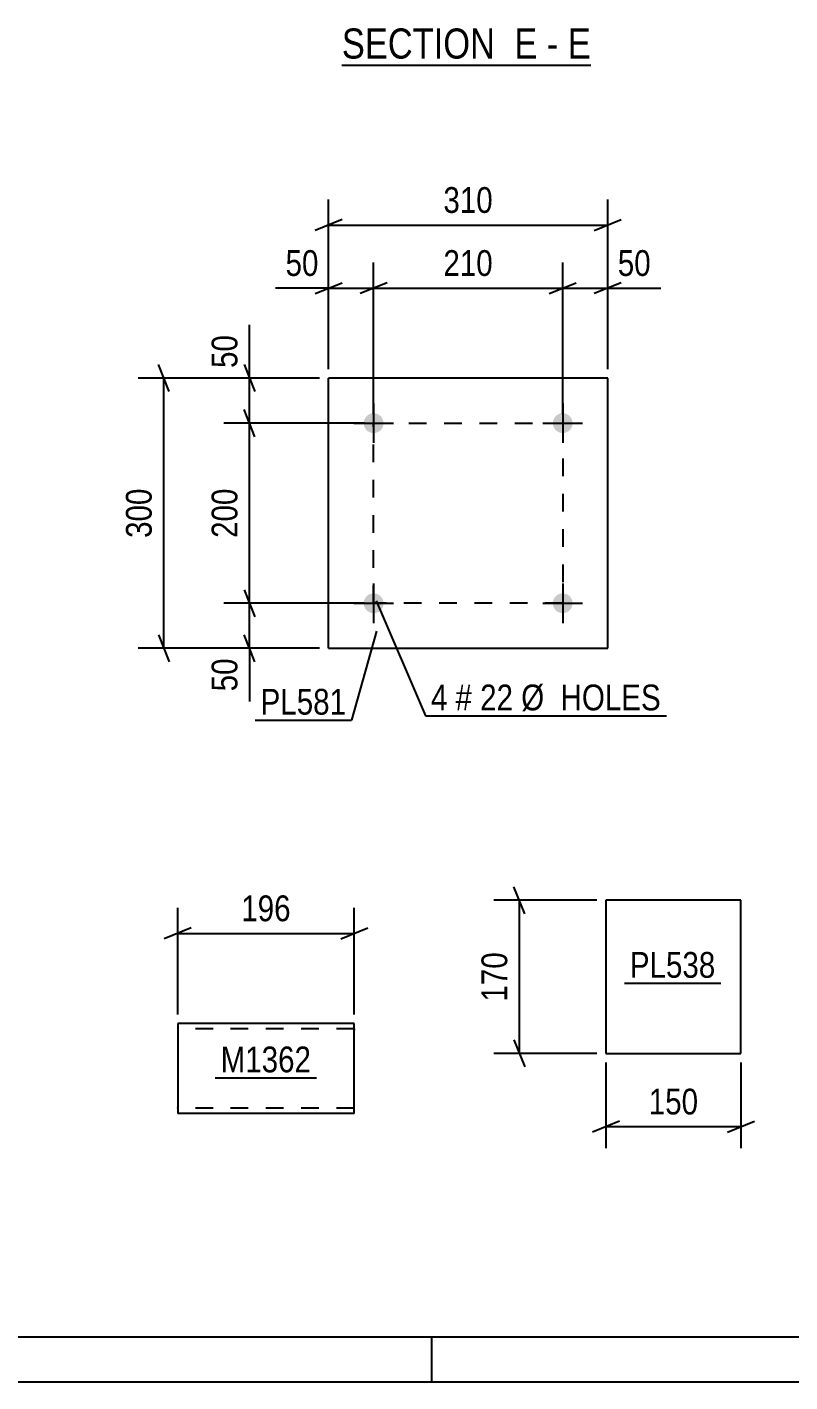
# Model space of a CAD drawing. Header units: millimetres. Extents: x 0 to 841, y 0 to 594.
# Drawn here: x 166.1 to 250.8, y 0 to 150.5 of the extents above; entities that cross this region are included whole.
import ezdxf

# ---------------------------------------------------------------- set-up
doc = ezdxf.new("R2010")
doc.units = ezdxf.units.MM
doc.linetypes.add('DXK_LINE_DOT2', pattern=[3.9198, 1.9599, -1.9599])
doc.styles.add('Arial Narrow', font='ARIALN.TTF', dxfattribs={"height": 0.2})

# ---------------------------------------------------------------- blocks, each defined once
blk = doc.blocks.new('Unknown-318894806-1133')
at = {"color": 5, "linetype": 'Continuous'}
for p, q in [((5, 5), (836, 5)), ((211, 0), (211, 5)), ((0, 0), (841, 0))]:
    blk.add_line(p, q, dxfattribs=at)
blk = doc.blocks.new('Unknown-318894806-16 - 10631')
at = {"color": 6, "linetype": 'Continuous'}
blk.add_line((201.01, 146.21), (228.66, 146.21), dxfattribs=at)
at = {"color": 0, "linetype": 'Continuous'}
for points in [[(219.12, 146.96), (219.12, 150.46), (201.01, 150.46), (201.01, 146.96)], [(222.73, 146.96), (222.73, 150.46), (220.17, 150.46), (220.17, 146.96)], [(225.05, 146.96), (225.05, 150.46), (223.78, 150.46), (223.78, 146.96)], [(228.66, 146.96), (228.66, 150.46), (226.1, 150.46), (226.1, 146.96)]]:
    blk.add_wipeout(points, dxfattribs=at)
at = {"color": 7, "linetype": 'Continuous', "style": 'Arial Narrow'}
for s, p in [('SECTION ', (201.01, 146.96)), ('E', (220.17, 146.96)), ('E', (226.1, 146.96)), ('-', (223.78, 146.96))]:
    blk.add_text(s, height=3.34, dxfattribs=at).set_placement(p)
blk = doc.blocks.new('Part-318894806-2190 - 2176')
at = {"color": 2, "linetype": 'Continuous'}
for p, q in [((245.34, 53.48), (230.34, 53.48)), ((230.34, 53.48), (230.34, 36.48)), ((245.34, 36.48), (245.34, 53.48)), ((230.34, 36.48), (245.34, 36.48))]:
    blk.add_line(p, q, dxfattribs=at)
blk = doc.blocks.new('Part-318894806-6082 - 6078')
at = {"color": 2, "linetype": 'Continuous'}
for p, q in [((202.38, 39.81), (182.78, 39.81)), ((182.78, 39.81), (182.78, 29.81)), ((202.38, 29.81), (202.38, 39.81)), ((202.38, 29.81), (182.78, 29.81))]:
    blk.add_line(p, q, dxfattribs=at)
at = {"color": 7, "linetype": 'DXK_LINE_DOT2'}
for p, q in [((202.38, 39.21), (182.78, 39.21)), ((202.38, 39.17), (202.38, 39.21)), ((202.38, 39.21), (202.38, 39.17)), ((202.38, 39.07), (202.38, 39.17)), ((202.38, 39.17), (202.38, 39.07)), ((182.78, 30.41), (182.78, 30.46)), ((202.38, 30.41), (182.78, 30.41))]:
    blk.add_line(p, q, dxfattribs=at)
blk = doc.blocks.new('Bolt-318894806-6132 - 6098')
at = {"linetype": 'Continuous'}
for points in [[(205.64, 106.47, -1), (203.44, 106.47, -1)], [(226.64, 106.47, -1), (224.44, 106.47, -1)]]:
    blk.add_hatch(color=1, dxfattribs=at).paths.add_polyline_path(points)
at = {"color": 1, "linetype": 'Continuous'}
for p, q in [((204.54, 108.67), (204.54, 104.27)), ((225.54, 108.67), (225.54, 104.27)), ((202.34, 106.47), (206.74, 106.47)), ((223.34, 106.47), (227.74, 106.47))]:
    blk.add_line(p, q, dxfattribs=at)
blk = doc.blocks.new('Bolt-318894806-6137 - 6098')
at = {"linetype": 'Continuous'}
for points in [[(205.64, 86.47, -1), (203.44, 86.47, -1)], [(226.64, 86.47, -1), (224.44, 86.47, -1)]]:
    blk.add_hatch(color=1, dxfattribs=at).paths.add_polyline_path(points)
at = {"color": 1, "linetype": 'Continuous'}
for p, q in [((204.54, 88.67), (204.54, 84.27)), ((225.54, 88.67), (225.54, 84.27)), ((202.34, 86.47), (206.74, 86.47)), ((223.34, 86.47), (227.74, 86.47))]:
    blk.add_line(p, q, dxfattribs=at)
blk = doc.blocks.new('Part-318894806-6142 - 6098')
at = {"color": 2, "linetype": 'Continuous'}
for p, q in [((199.54, 81.47), (199.54, 111.47)), ((230.54, 111.47), (199.54, 111.47)), ((230.54, 81.47), (230.54, 111.47)), ((199.54, 81.47), (230.54, 81.47))]:
    blk.add_line(p, q, dxfattribs=at)
blk = doc.blocks.new('Rectangle-318894806-6251 - 6098')
at = {"color": 1, "linetype": 'DXK_LINE_DOT2'}
blk.add_lwpolyline([(204.54, 106.47), (225.54, 106.47), (225.54, 86.47), (204.54, 86.47), (204.54, 106.47)], close=True, dxfattribs=at)
blk = doc.blocks.new('StraightDimension-318894806-2192 - 2176')
at = {"color": 7, "linetype": 'Continuous'}
for p, q in [((230.34, 35.48), (230.34, 25.95)), ((245.34, 35.48), (245.34, 25.95)), ((231.84, 28.95), (228.84, 27.75)), ((243.84, 27.75), (246.84, 28.95)), ((230.34, 28.35), (245.34, 28.35))]:
    blk.add_line(p, q, dxfattribs=at)
at = {"color": 0}
blk.add_wipeout([(241.18, 29.1), (241.18, 33.3), (234.5, 33.3), (234.5, 29.1)], dxfattribs=at)
at = {"color": 3, "style": 'Arial Narrow'}
blk.add_text('150', height=2.863, dxfattribs=at).set_placement((235.1, 29.7))
blk = doc.blocks.new('StraightDimension-318894806-2203 - 2176')
at = {"color": 7, "linetype": 'Continuous'}
for p, q in [((221.33, 51.98), (220.13, 54.98)), ((229.34, 53.48), (217.88, 53.48)), ((220.73, 36.48), (220.73, 53.48)), ((220.13, 37.98), (221.33, 34.98)), ((229.34, 36.48), (217.88, 36.48))]:
    blk.add_line(p, q, dxfattribs=at)
at = {"color": 0}
blk.add_wipeout([(219.98, 48.33), (215.78, 48.33), (215.78, 41.64), (219.98, 41.64)], dxfattribs=at)
at = {"color": 3, "style": 'Arial Narrow'}
blk.add_text('170', height=2.863, rotation=90.0002, dxfattribs=at).set_placement((219.38, 42.24))
blk = doc.blocks.new('StraightDimension-318894806-6084 - 6078')
at = {"color": 7, "linetype": 'Continuous'}
for p, q in [((182.78, 40.81), (182.78, 52.66)), ((202.38, 40.81), (202.38, 52.66)), ((184.28, 50.41), (181.28, 49.21)), ((182.78, 49.81), (202.38, 49.81)), ((200.88, 49.21), (203.88, 50.41))]:
    blk.add_line(p, q, dxfattribs=at)
at = {"color": 0}
blk.add_wipeout([(195.92, 50.56), (195.92, 54.76), (189.24, 54.76), (189.24, 50.56)], dxfattribs=at)
at = {"color": 3, "style": 'Arial Narrow'}
blk.add_text('196', height=2.863, dxfattribs=at).set_placement((189.84, 51.16))
blk = doc.blocks.new('StraightDimension-318894806-6222 - 6098')
at = {"color": 7, "linetype": 'Continuous'}
for p, q in [((204.54, 107.47), (204.54, 124.32)), ((225.54, 107.47), (225.54, 124.32)), ((206.04, 122.07), (203.04, 120.87)), ((224.04, 120.87), (227.04, 122.07)), ((204.54, 121.47), (225.54, 121.47))]:
    blk.add_line(p, q, dxfattribs=at)
at = {"color": 0}
blk.add_wipeout([(218.38, 122.22), (218.38, 126.42), (211.69, 126.42), (211.69, 122.22)], dxfattribs=at)
at = {"color": 3, "style": 'Arial Narrow'}
blk.add_text('210', height=2.863, dxfattribs=at).set_placement((212.29, 122.82))
blk = doc.blocks.new('StraightDimension-318894806-6209 - 6098')
at = {"color": 7, "linetype": 'Continuous'}
for p, q in [((199.54, 112.47), (199.54, 124.32)), ((204.54, 107.47), (204.54, 124.32)), ((198.04, 120.87), (201.04, 122.07)), ((206.04, 122.07), (203.04, 120.87)), ((199.54, 121.47), (204.54, 121.47))]:
    blk.add_line(p, q, dxfattribs=at)
at = {"color": 0}
blk.add_wipeout([(199.01, 122.22), (199.01, 126.42), (194.16, 126.42), (194.16, 122.22)], dxfattribs=at)
at = {"color": 7, "linetype": 'Continuous'}
blk.add_line((199.54, 121.47), (193.63, 121.47), dxfattribs=at)
blk.add_line((199.54, 121.47), (193.63, 121.47), dxfattribs=at)
at = {"color": 3, "style": 'Arial Narrow'}
blk.add_text('50', height=2.863, dxfattribs=at).set_placement((194.76, 122.82))
blk = doc.blocks.new('StraightDimension-318894806-6155 - 6098')
at = {"color": 7, "linetype": 'Continuous'}
for p, q in [((181.84, 109.97), (180.64, 112.97)), ((198.54, 111.47), (178.39, 111.47)), ((181.24, 81.47), (181.24, 111.47)), ((180.64, 82.97), (181.84, 79.97)), ((198.54, 81.47), (178.39, 81.47))]:
    blk.add_line(p, q, dxfattribs=at)
at = {"color": 0}
blk.add_wipeout([(180.49, 99.81), (176.29, 99.81), (176.29, 93.13), (180.49, 93.13)], dxfattribs=at)
at = {"color": 3, "style": 'Arial Narrow'}
blk.add_text('300', height=2.863, rotation=90.0002, dxfattribs=at).set_placement((179.89, 93.73))
blk = doc.blocks.new('StraightDimension-318894806-6195 - 6098')
at = {"color": 7, "linetype": 'Continuous'}
for p, q in [((190.16, 112.97), (191.36, 109.97)), ((198.54, 111.47), (187.91, 111.47)), ((190.76, 106.47), (190.76, 111.47)), ((191.36, 104.97), (190.16, 107.97)), ((203.54, 106.47), (187.91, 106.47))]:
    blk.add_line(p, q, dxfattribs=at)
at = {"color": 0}
blk.add_wipeout([(190.01, 116.85), (185.81, 116.85), (185.81, 112), (190.01, 112)], dxfattribs=at)
at = {"color": 7, "linetype": 'Continuous'}
blk.add_line((190.76, 111.47), (190.76, 117.38), dxfattribs=at)
blk.add_line((190.76, 111.47), (190.76, 117.38), dxfattribs=at)
at = {"color": 3, "style": 'Arial Narrow'}
blk.add_text('50', height=2.863, rotation=90.0002, dxfattribs=at).set_placement((189.41, 112.6))
blk = doc.blocks.new('StraightDimension-318894806-6144 - 6098')
at = {"color": 7, "linetype": 'Continuous'}
for p, q in [((199.54, 112.47), (199.54, 131.32)), ((230.54, 112.47), (230.54, 131.32)), ((201.04, 129.07), (198.04, 127.87)), ((199.54, 128.47), (230.54, 128.47)), ((229.04, 127.87), (232.04, 129.07))]:
    blk.add_line(p, q, dxfattribs=at)
at = {"color": 0}
blk.add_wipeout([(218.38, 129.22), (218.38, 133.42), (211.69, 133.42), (211.69, 129.22)], dxfattribs=at)
at = {"color": 3, "style": 'Arial Narrow'}
blk.add_text('310', height=2.863, dxfattribs=at).set_placement((212.29, 129.82))
blk = doc.blocks.new('StraightDimension-318894806-6166 - 6098')
at = {"color": 7, "linetype": 'Continuous'}
for p, q in [((190.16, 87.97), (191.36, 84.97)), ((203.54, 86.47), (187.91, 86.47)), ((190.76, 81.47), (190.76, 86.47)), ((191.36, 79.97), (190.16, 82.97)), ((198.54, 81.47), (187.91, 81.47))]:
    blk.add_line(p, q, dxfattribs=at)
at = {"color": 0}
blk.add_wipeout([(190.01, 80.95), (185.81, 80.95), (185.81, 76.09), (190.01, 76.09)], dxfattribs=at)
at = {"color": 7, "linetype": 'Continuous'}
blk.add_line((190.76, 81.47), (190.76, 75.57), dxfattribs=at)
blk.add_line((190.76, 81.47), (190.76, 75.57), dxfattribs=at)
at = {"color": 3, "style": 'Arial Narrow'}
blk.add_text('50', height=2.863, rotation=90.0002, dxfattribs=at).set_placement((189.41, 76.69))
blk = doc.blocks.new('StraightDimension-318894806-6179 - 6098')
at = {"color": 7, "linetype": 'Continuous'}
for p, q in [((191.36, 104.97), (190.16, 107.97)), ((203.54, 106.47), (187.91, 106.47)), ((190.76, 86.47), (190.76, 106.47)), ((190.16, 87.97), (191.36, 84.97)), ((203.54, 86.47), (187.91, 86.47))]:
    blk.add_line(p, q, dxfattribs=at)
at = {"color": 0}
blk.add_wipeout([(190.01, 99.82), (185.81, 99.82), (185.81, 93.13), (190.01, 93.13)], dxfattribs=at)
at = {"color": 3, "style": 'Arial Narrow'}
blk.add_text('200', height=2.863, rotation=90.0002, dxfattribs=at).set_placement((189.41, 93.73))
blk = doc.blocks.new('StraightDimension-318894806-6238 - 6098')
at = {"color": 7, "linetype": 'Continuous'}
for p, q in [((225.54, 107.47), (225.54, 124.32)), ((230.54, 112.47), (230.54, 124.32)), ((224.04, 120.87), (227.04, 122.07)), ((232.04, 122.07), (229.04, 120.87)), ((225.54, 121.47), (230.54, 121.47))]:
    blk.add_line(p, q, dxfattribs=at)
at = {"color": 0}
blk.add_wipeout([(235.92, 122.22), (235.92, 126.42), (231.06, 126.42), (231.06, 122.22)], dxfattribs=at)
at = {"color": 7, "linetype": 'Continuous'}
blk.add_line((230.54, 121.47), (236.44, 121.47), dxfattribs=at)
blk.add_line((230.54, 121.47), (236.44, 121.47), dxfattribs=at)
at = {"color": 3, "style": 'Arial Narrow'}
blk.add_text('50', height=2.863, dxfattribs=at).set_placement((231.66, 122.82))
blk = doc.blocks.new('Mark-318894806-2188 - 2176')
at = {"color": 0}
blk.add_wipeout([(242.5, 44.88), (242.5, 47.88), (233, 47.88), (233, 44.88)], dxfattribs=at)
blk.add_wipeout([(242.5, 44.88), (242.5, 47.88), (233, 47.88), (233, 44.88)], dxfattribs=at)
at = {"color": 30, "linetype": 'Continuous'}
blk.add_line((232.4, 44.28), (243.1, 44.28), dxfattribs=at)
at = {"color": 3, "style": 'Arial Narrow'}
blk.add_text('PL538', height=2.863, dxfattribs=at).set_placement((233, 44.88))
blk = doc.blocks.new('Mark-318894806-6080 - 6078')
at = {"color": 0}
blk.add_wipeout([(197.61, 34.38), (197.61, 37.38), (187.55, 37.38), (187.55, 34.38)], dxfattribs=at)
blk.add_wipeout([(197.61, 34.38), (197.61, 37.38), (187.55, 37.38), (187.55, 34.38)], dxfattribs=at)
at = {"color": 30, "linetype": 'Continuous'}
blk.add_line((186.95, 33.78), (198.21, 33.78), dxfattribs=at)
at = {"color": 3, "style": 'Arial Narrow'}
blk.add_text('M1362', height=2.863, dxfattribs=at).set_placement((187.55, 34.38))
blk = doc.blocks.new('Mark-318894806-6138 - 6098')
at = {"color": 0}
blk.add_wipeout([(201.49, 74.1), (201.49, 77.1), (191.99, 77.1), (191.99, 74.1)], dxfattribs=at)
blk.add_wipeout([(201.49, 74.1), (201.49, 77.1), (191.99, 77.1), (191.99, 74.1)], dxfattribs=at)
at = {"color": 30, "linetype": 'Continuous'}
for p in [(204.84, 83.36), (191.39, 73.5)]:
    blk.add_line(p, (202.09, 73.5), dxfattribs=at)
at = {"color": 3, "style": 'Arial Narrow'}
blk.add_text('PL581', height=2.863, dxfattribs=at).set_placement((191.99, 74.1))
blk = doc.blocks.new('MarkSet-318894806-6298 - 6098')
at = {"color": 0}
for points in [[(212.74, 74.58), (212.74, 77.58), (210.91, 77.58), (210.91, 74.58)], [(215.47, 74.58), (215.47, 77.58), (213.64, 77.58), (213.64, 74.58)], [(220.03, 74.58), (220.03, 77.58), (216.37, 77.58), (216.37, 74.58)], [(236.45, 74.58), (236.45, 77.58), (220.93, 77.58), (220.93, 74.58)]]:
    blk.add_wipeout(points, dxfattribs=at)
for points in [[(212.74, 74.58), (212.74, 77.58), (210.91, 77.58), (210.91, 74.58)], [(215.47, 74.58), (215.47, 77.58), (213.64, 77.58), (213.64, 74.58)], [(220.03, 74.58), (220.03, 77.58), (216.37, 77.58), (216.37, 74.58)], [(236.45, 74.58), (236.45, 77.58), (220.93, 77.58), (220.93, 74.58)]]:
    blk.add_wipeout(points, dxfattribs=at)
at = {"color": 7, "linetype": 'Continuous'}
for p, q in [((204.81, 86.75), (210.31, 73.98)), ((210.31, 73.98), (237.05, 73.98))]:
    blk.add_line(p, q, dxfattribs=at)
at = {"color": 3, "style": 'Arial Narrow'}
for s, height, p in [('4', 2.86, (210.91, 74.58)), ('#', 2.86, (213.64, 74.58)), ('22', 2.863, (216.37, 74.58)), ('Ø  HOLES', 2.863, (220.93, 74.58))]:
    blk.add_text(s, height=height, dxfattribs=at).set_placement(p)

msp = doc.modelspace()

# ---------------------------------------------------------------- block references
for name in ['Unknown-318894806-1133', 'Part-318894806-6142 - 6098', 'Bolt-318894806-6132 - 6098', 'Rectangle-318894806-6251 - 6098', 'Bolt-318894806-6137 - 6098', 'Part-318894806-2190 - 2176', 'Part-318894806-6082 - 6078']:
    msp.add_blockref(name, (0, 0))

# ---------------------------------------------------------------- next in the draw order: block references
for name in ['Unknown-318894806-16 - 10631', 'StraightDimension-318894806-6222 - 6098', 'StraightDimension-318894806-6084 - 6078', 'Mark-318894806-2188 - 2176', 'Mark-318894806-6080 - 6078', 'StraightDimension-318894806-2192 - 2176']:
    msp.add_blockref(name, (0, 0))

# ---------------------------------------------------------------- next in the draw order: block references
for name in ['StraightDimension-318894806-6209 - 6098', 'StraightDimension-318894806-2203 - 2176']:
    msp.add_blockref(name, (0, 0))

# ---------------------------------------------------------------- next in the draw order: block references
msp.add_blockref('StraightDimension-318894806-6155 - 6098', (0, 0))

# ---------------------------------------------------------------- next in the draw order: block references
for name in ['StraightDimension-318894806-6195 - 6098', 'StraightDimension-318894806-6166 - 6098']:
    msp.add_blockref(name, (0, 0))

# ---------------------------------------------------------------- next in the draw order: block references
for name in ['StraightDimension-318894806-6144 - 6098', 'StraightDimension-318894806-6179 - 6098', 'Mark-318894806-6138 - 6098']:
    msp.add_blockref(name, (0, 0))

# ---------------------------------------------------------------- next in the draw order: block references
for name in ['StraightDimension-318894806-6238 - 6098', 'MarkSet-318894806-6298 - 6098']:
    msp.add_blockref(name, (0, 0))

doc.saveas('drawing.dxf')
